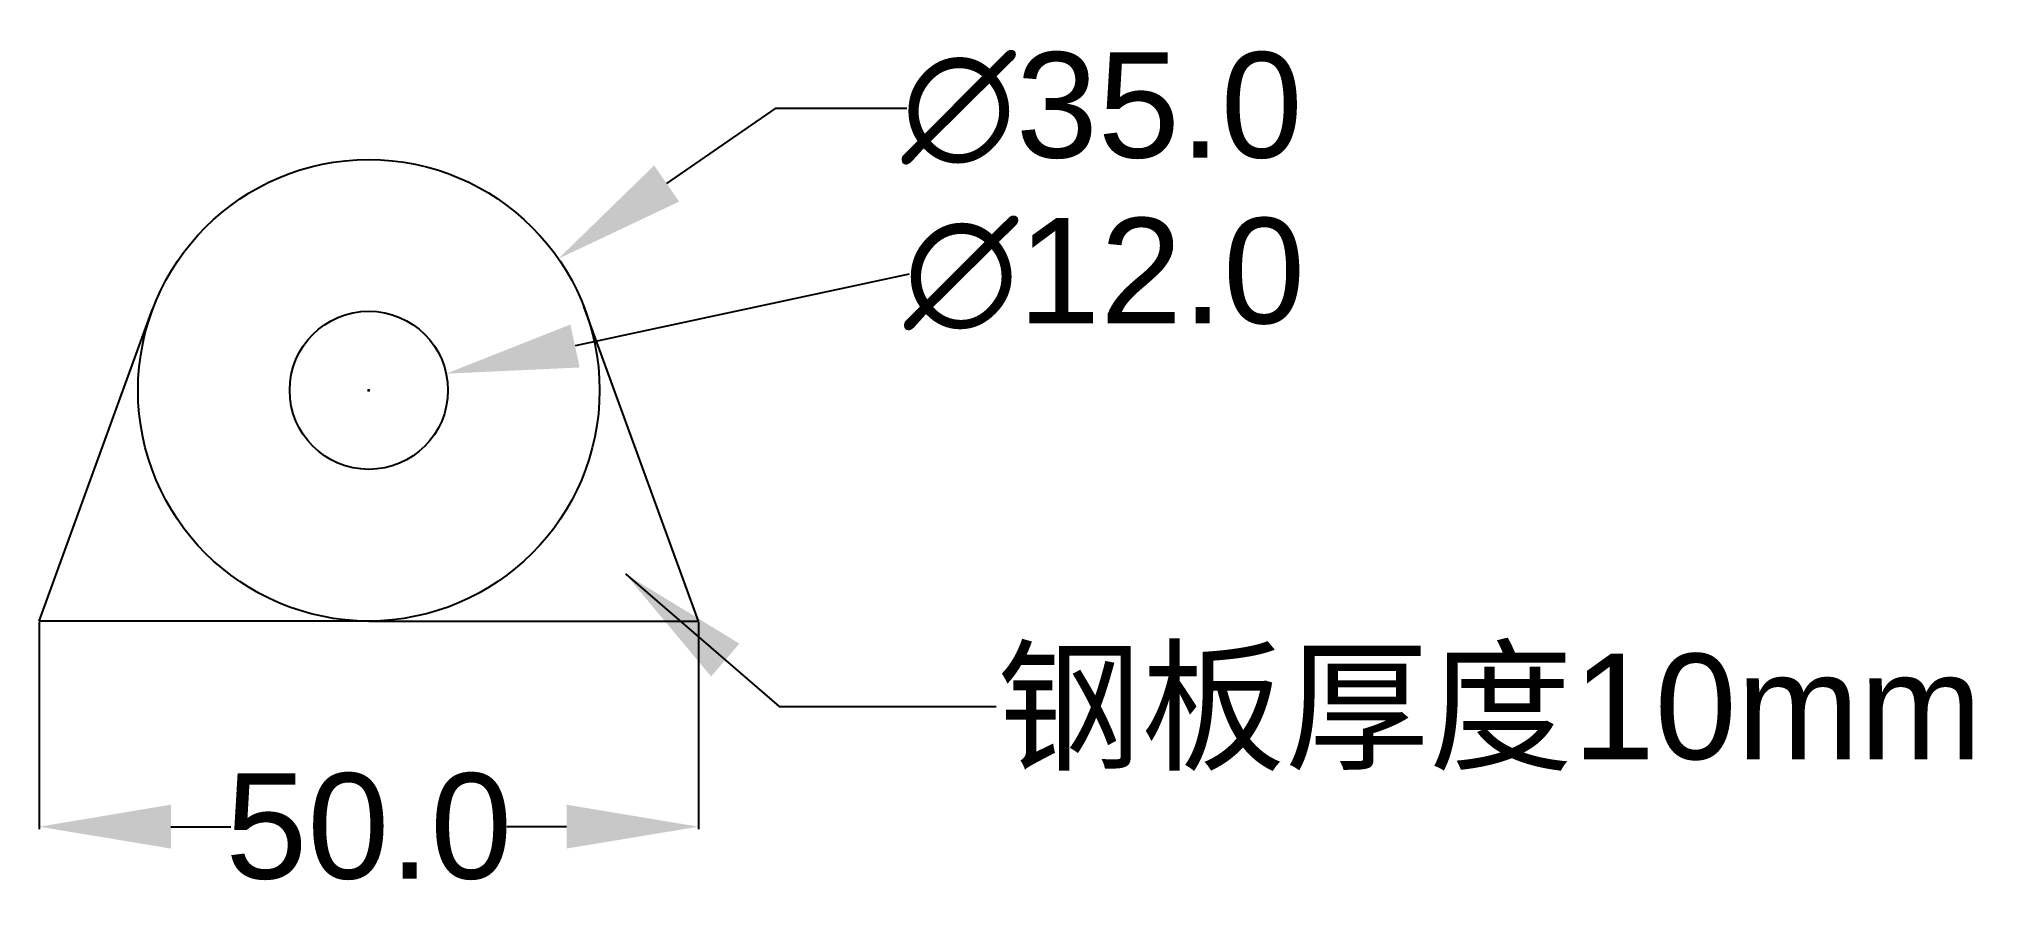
# Model space of a CAD drawing. Header units: millimetres. Extents: x -8 to 141, y -21 to 44.
import ezdxf

# ---------------------------------------------------------------- set-up
doc = ezdxf.new("R2010")
doc.units = ezdxf.units.MM
doc.styles.get("Standard").update_dxf_attribs({"font": 'arial.ttf'})
doc.dimstyles.get("Standard").update_dxf_attribs({"dimtxt": 8, "dimasz": 10, "dimexe": 0.18, "dimexo": 0.0625, "dimgap": 0.09, "dimtad": 0, "dimtih": 1, "dimtoh": 1, "dimdec": 1, "dimzin": 0, "dimdsep": 46, "dimtxsty": 'Standard', "dimcen": 0.09, "dimclrd": 3, "dimclre": 3, "dimclrt": 3, "dimadec": 0, "dimazin": 0, "dimtfac": 1, "dimtdec": 1, "dimtofl": 0, "dimtmove": 0, "dimatfit": 3, "dimfxl": 1, "dimtolj": 1, "dimtzin": 0, "dimarcsym": 0})

# ---------------------------------------------------------------- blocks, each defined once
blk = doc.blocks.new('*D18')
at = {"color": 3, "lineweight": -2, "transparency": 16777216}
for p, q in [((-7.5, -0.06), (-7.5, -15.78)), ((42.5, -0.06), (42.5, -15.78)), ((2.5, -15.6), (7.03, -15.6)), ((32.5, -15.6), (27.97, -15.6))]:
    blk.add_line(p, q, dxfattribs=at)
at = {"color": 3, "transparency": 16777216}
for points in [[(2.5, -13.93), (2.5, -17.26), (-7.5, -15.6)], [(32.5, -13.93), (32.5, -17.26), (42.5, -15.6)]]:
    blk.add_solid(points, dxfattribs=at)
at = {"layer": 'Defpoints', "color": 0, "transparency": 16777216}
for p in [(-7.5, 0), (42.5, 0), (42.5, -15.6)]:
    blk.add_point(p, dxfattribs=at)
at = {"color": 3, "transparency": 16777216, "insert": (17.5, -15.6), "char_height": 8, "attachment_point": 5}
blk.add_mtext('\\A1;50.0', dxfattribs=at)
blk = doc.blocks.new('*D19')
at = {"color": 3, "lineweight": -2, "transparency": 16777216}
for p, q in [((48.31, 38.88), (40.09, 33.18)), ((58.31, 38.88), (48.31, 38.88)), ((17.41, 17.5), (17.59, 17.5)), ((17.5, 17.41), (17.5, 17.59))]:
    blk.add_line(p, q, dxfattribs=at)
at = {"color": 3, "transparency": 16777216}
blk.add_solid([(39.14, 34.55), (41.04, 31.81), (31.88, 27.48)], dxfattribs=at)
at = {"layer": 'Defpoints', "color": 0, "transparency": 16777216}
for p in [(31.88, 27.48), (3.12, 7.52)]:
    blk.add_point(p, dxfattribs=at)
at = {"color": 3, "transparency": 16777216, "insert": (73.12, 38.88), "char_height": 8, "attachment_point": 5}
blk.add_mtext('\\A1;∅35.0', dxfattribs=at)
blk = doc.blocks.new('*D20')
at = {"color": 3, "lineweight": -2, "transparency": 16777216}
for p, q in [((58.49, 26.31), (33.14, 20.86)), ((17.41, 17.5), (17.59, 17.5)), ((17.5, 17.41), (17.5, 17.59))]:
    blk.add_line(p, q, dxfattribs=at)
at = {"color": 3, "transparency": 16777216}
blk.add_solid([(32.79, 22.49), (33.49, 19.23), (23.37, 18.76)], dxfattribs=at)
at = {"layer": 'Defpoints', "color": 0, "transparency": 16777216}
for p in [(23.37, 18.76), (11.63, 16.24)]:
    blk.add_point(p, dxfattribs=at)
at = {"color": 3, "transparency": 16777216, "insert": (73.3, 26.31), "char_height": 8, "attachment_point": 5}
blk.add_mtext('\\A1;∅12.0', dxfattribs=at)

msp = doc.modelspace()

# ---------------------------------------------------------------- linework, layer by layer
for p, q in [((42.5, 0), (33.8, 23.85)), ((-7.5, 0), (1.11, 23.64)), ((17.5, 0), (-7.5, 0)), ((17.5, 0), (42.5, 0))]:
    msp.add_line(p, q)
for radius in [17.5, 6]:
    msp.add_circle((17.5, 17.5), radius)

# ---------------------------------------------------------------- texts
at = {"color": 3, "insert": (65.16, -2.48), "char_height": 8, "width": 79.7159, "attachment_point": 1}
msp.add_mtext('{\\fSimSun|b0|i0|c134|p2;钢板厚度}10mm', dxfattribs=at)

# ---------------------------------------------------------------- dimensions: what is measured, and where the dimension line sits
dim = msp.add_diameter_dim_2p(p1=(3.12, 7.52), p2=(31.88, 27.48), dimstyle='Standard')
dim.commit()
dim.dimension.update_dxf_attribs({"geometry": '*D19', "text_midpoint": (73.12, 38.88)})
dim = msp.add_diameter_dim_2p(p1=(11.63, 16.24), p2=(23.37, 18.76), dimstyle='Standard')
dim.commit()
dim.dimension.update_dxf_attribs({"geometry": '*D20', "text_midpoint": (58.49, 26.31), "dimtype": 163})
dim = msp.add_linear_dim(base=(42.5, -15.6), p1=(-7.5, 0), p2=(42.5, 0), dimstyle='Standard')
dim.commit()
dim.dimension.update_dxf_attribs({"geometry": '*D18', "text_midpoint": (17.5, -15.6)})

# ---------------------------------------------------------------- leaders
at = {"annotation_type": 0, "has_hookline": 1, "hookline_direction": 0, "text_width": 75.74}
msp.add_leader([(36.96, 3.57), (48.61, -6.48), (65.07, -6.48)], dimstyle='Standard', override={"dimgap": 0.09, "dimtad": 0}, dxfattribs=at)

doc.saveas('drawing.dxf')
